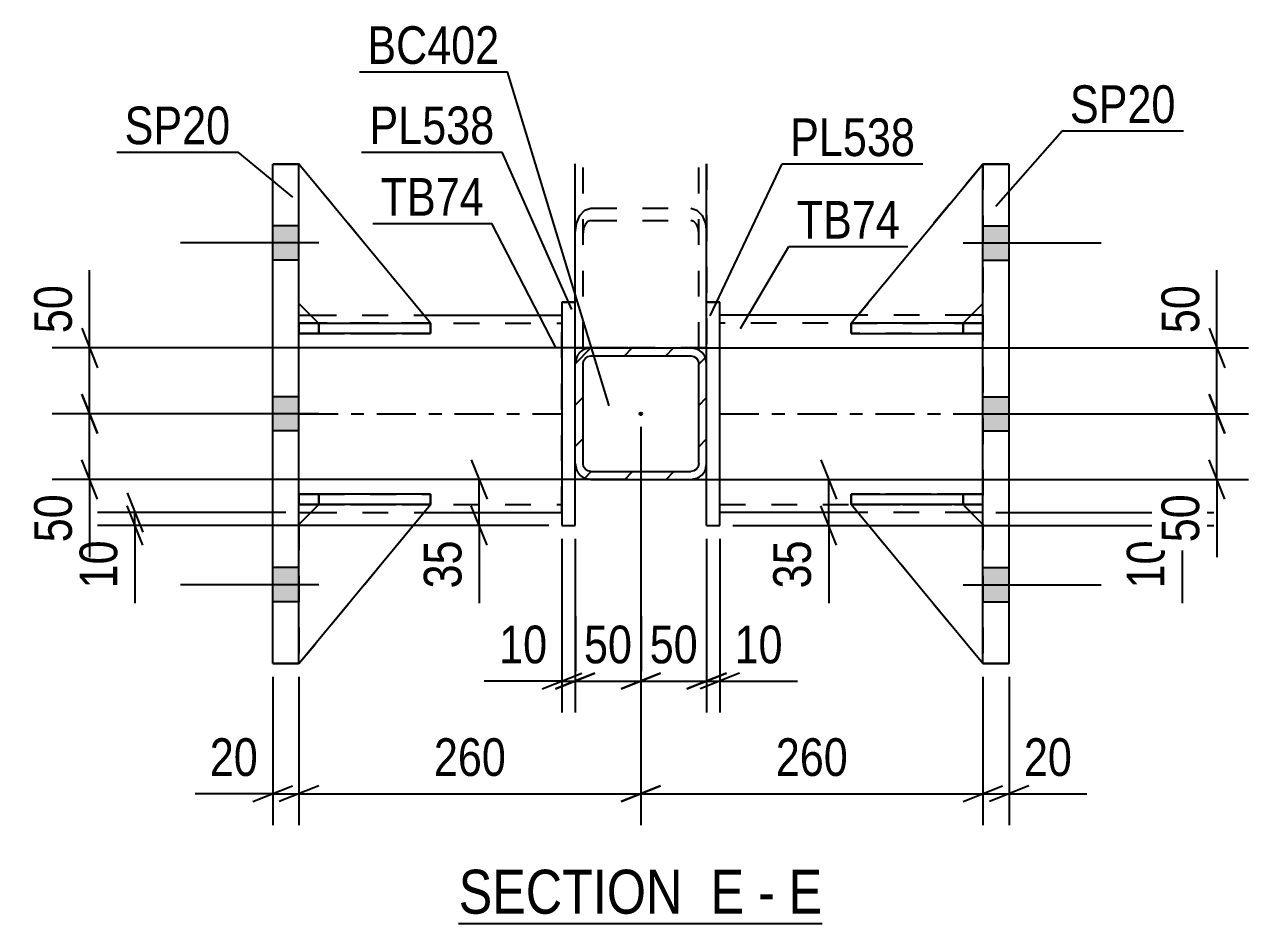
# Model space of a CAD drawing. Header units: millimetres. Extents: x 0 to 841, y 0 to 594.
# Drawn here: x 157.9 to 250.9, y 109.4 to 177.8 of the extents above; entities that cross this region are included whole.
import ezdxf

# ---------------------------------------------------------------- set-up
doc = ezdxf.new("R2010")
doc.units = ezdxf.units.MM
doc.linetypes.add('DXK_LINE_DOT2', pattern=[3.9198, 1.9599, -1.9599])
doc.linetypes.add('DXK_LINE_DOT3', pattern=[5.9187, 2.979, -0.9799, 0.9799, -0.9799])
doc.styles.add('Arial Narrow', font='ARIALN.TTF', dxfattribs={"height": 0.2})

# ---------------------------------------------------------------- blocks, each defined once
blk = doc.blocks.new('Unknown-103655156-16 - 2036')
at = {"color": 6, "linetype": 'Continuous'}
blk.add_line((190.874, 109.432), (218.52, 109.432), dxfattribs=at)
at = {"color": 0, "linetype": 'Continuous'}
for points in [[(208.982, 110.182), (208.982, 113.682), (190.874, 113.682), (190.874, 110.182)], [(212.589, 110.182), (212.589, 113.682), (210.032, 113.682), (210.032, 110.182)], [(214.914, 110.182), (214.914, 113.682), (213.639, 113.682), (213.639, 110.182)], [(218.52, 110.182), (218.52, 113.682), (215.964, 113.682), (215.964, 110.182)]]:
    blk.add_wipeout(points, dxfattribs=at)
at = {"color": 7, "linetype": 'Continuous', "style": 'Arial Narrow'}
for s, height, p in [('SECTION ', 3.3405, (190.874, 110.182)), ('E', 3.34, (210.032, 110.182)), ('E', 3.34, (215.964, 110.182)), ('-', 3.34, (213.639, 110.182))]:
    blk.add_text(s, height=height, dxfattribs=at).set_placement(p)
blk = doc.blocks.new('Part-103655156-2128 - 2036')
at = {"color": 7, "linetype": 'DXK_LINE_DOT2'}
for p, q in [((199.731, 153.216), (199.731, 167.215)), ((200.331, 153.216), (200.331, 167.215)), ((209.131, 153.216), (209.131, 167.215)), ((209.731, 167.215), (209.731, 153.216)), ((209.731, 153.216), (199.731, 153.216))]:
    blk.add_line(p, q, dxfattribs=at)
blk = doc.blocks.new('Part-103655156-2208 - 2036')
at = {"color": 2, "linetype": 'Continuous'}
for p, q in [((220.731, 142.107), (230.731, 142.107)), ((220.731, 142.107), (220.731, 141.307)), ((230.731, 142.107), (230.731, 142.107)), ((230.731, 141.307), (230.731, 142.107)), ((230.731, 141.307), (220.731, 141.307))]:
    blk.add_line(p, q, dxfattribs=at)
at = {"color": 7, "linetype": 'DXK_LINE_DOT2'}
for p, q in [((229.231, 142.107), (220.731, 142.107)), ((230.731, 142.107), (229.231, 142.107)), ((229.231, 142.107), (229.231, 141.307)), ((230.731, 142.107), (230.731, 142.107)), ((220.731, 141.307), (229.231, 141.307)), ((229.231, 141.307), (230.731, 141.307))]:
    blk.add_line(p, q, dxfattribs=at)
blk = doc.blocks.new('Bolt-103655156-2080 - 2036')
at = {"linetype": 'Continuous'}
for points in [[(178.731, 159.906), (178.731, 162.506), (176.731, 162.506), (176.731, 159.906)], [(178.731, 159.906), (178.731, 162.506), (176.731, 162.506), (176.731, 159.906)], [(178.731, 159.906), (178.731, 162.506), (176.731, 162.506), (176.731, 159.906)], [(178.731, 146.906), (178.731, 149.506), (176.731, 149.506), (176.731, 146.906)], [(178.731, 146.906), (178.731, 149.506), (176.731, 149.506), (176.731, 146.906)], [(178.731, 133.906), (178.731, 136.506), (176.731, 136.506), (176.731, 133.906)], [(178.731, 133.906), (178.731, 136.506), (176.731, 136.506), (176.731, 133.906)], [(178.731, 133.906), (178.731, 136.506), (176.731, 136.506), (176.731, 133.906)]]:
    blk.add_hatch(color=1, dxfattribs=at).paths.add_polyline_path(points)
at = {"color": 1, "linetype": 'Continuous'}
for p, q in [((178.731, 162.506), (176.731, 162.506)), ((178.731, 162.506), (176.731, 162.506)), ((178.731, 162.506), (176.731, 162.506)), ((180.231, 161.206), (169.731, 161.206)), ((180.231, 161.206), (169.731, 161.206)), ((180.231, 161.206), (169.731, 161.206)), ((178.731, 159.906), (176.731, 159.906)), ((178.731, 159.906), (176.731, 159.906)), ((178.731, 159.906), (176.731, 159.906)), ((178.731, 149.506), (176.731, 149.506)), ((178.731, 149.506), (176.731, 149.506)), ((180.231, 148.206), (169.731, 148.206)), ((180.231, 148.206), (169.731, 148.206)), ((178.731, 146.906), (176.731, 146.906)), ((178.731, 146.906), (176.731, 146.906)), ((178.731, 136.506), (176.731, 136.506)), ((178.731, 136.506), (176.731, 136.506)), ((178.731, 136.506), (176.731, 136.506)), ((180.231, 135.206), (169.731, 135.206)), ((180.231, 135.206), (169.731, 135.206)), ((180.231, 135.206), (169.731, 135.206)), ((178.731, 133.906), (176.731, 133.906)), ((178.731, 133.906), (176.731, 133.906)), ((178.731, 133.906), (176.731, 133.906))]:
    blk.add_line(p, q, dxfattribs=at)
blk = doc.blocks.new('Part-103655156-2151 - 2036')
at = {"color": 2, "linetype": 'Continuous'}
for p, q in [((176.731, 129.206), (176.731, 167.206)), ((178.731, 167.206), (176.731, 167.206)), ((178.731, 129.206), (178.731, 167.206)), ((178.731, 129.206), (176.731, 129.206)), ((176.731, 129.206), (176.731, 129.206)), ((178.731, 129.206), (178.731, 129.206))]:
    blk.add_line(p, q, dxfattribs=at)
at = {"color": 7, "linetype": 'DXK_LINE_DOT2'}
for p, q in [((176.731, 167.206), (178.731, 167.206)), ((176.731, 129.206), (178.731, 129.206))]:
    blk.add_line(p, q, dxfattribs=at)
blk = doc.blocks.new('Part-103655156-2127 - 2036')
at = {"color": 2, "linetype": 'Continuous'}
for p, q in [((199.731, 156.707), (199.731, 167.215)), ((209.731, 156.707), (209.731, 167.215)), ((199.731, 153.216), (200.931, 153.216)), ((209.379, 153.216), (208.531, 153.216)), ((209.64, 153.216), (209.379, 153.216)), ((209.731, 153.216), (209.64, 153.216))]:
    blk.add_line(p, q, dxfattribs=at)
at = {"color": 7, "linetype": 'DXK_LINE_DOT2'}
for p, q in [((200.331, 153.216), (200.331, 167.215)), ((209.131, 153.216), (209.131, 167.215)), ((200.472, 163.701), (200.931, 163.843)), ((200.931, 163.843), (208.531, 163.843)), ((208.531, 163.843), (208.99, 163.701)), ((199.822, 162.695), (200.082, 163.298)), ((200.082, 163.298), (200.472, 163.701)), ((200.931, 162.913), (200.701, 162.842)), ((200.931, 162.913), (208.531, 162.913)), ((208.76, 162.842), (208.531, 162.913)), ((208.99, 163.701), (209.379, 163.298)), ((209.379, 163.298), (209.64, 162.695)), ((199.731, 161.983), (199.822, 162.695)), ((200.377, 162.339), (200.331, 161.983)), ((200.507, 162.64), (200.377, 162.339)), ((200.701, 162.842), (200.507, 162.64)), ((208.955, 162.64), (208.76, 162.842)), ((209.085, 162.339), (208.955, 162.64)), ((209.131, 161.983), (209.085, 162.339)), ((209.64, 162.695), (209.731, 161.983)), ((199.731, 153.216), (199.731, 156.707)), ((209.731, 153.216), (209.731, 156.707)), ((199.822, 153.216), (199.731, 153.216)), ((200.931, 153.216), (208.99, 153.216)), ((209.379, 153.216), (209.131, 153.216))]:
    blk.add_line(p, q, dxfattribs=at)
blk = doc.blocks.new('Part-103655156-2207 - 2036')
at = {"color": 2, "linetype": 'Continuous'}
for p, q in [((220.739, 155.107), (220.731, 155.107)), ((220.731, 155.107), (220.731, 154.307)), ((230.731, 155.107), (221.979, 155.107)), ((230.731, 155.107), (230.731, 155.107)), ((230.731, 155.107), (230.731, 154.307)), ((220.731, 154.307), (230.731, 154.307))]:
    blk.add_line(p, q, dxfattribs=at)
at = {"color": 7, "linetype": 'DXK_LINE_DOT2'}
for p, q in [((221.979, 155.107), (220.739, 155.107)), ((229.231, 155.107), (220.739, 155.107)), ((229.231, 155.107), (230.731, 155.107)), ((229.231, 155.107), (229.231, 154.307)), ((230.731, 155.107), (230.731, 155.107)), ((220.731, 154.307), (229.231, 154.307)), ((229.231, 154.307), (230.731, 154.307))]:
    blk.add_line(p, q, dxfattribs=at)
blk = doc.blocks.new('Bolt-103655156-2079 - 2036')
at = {"linetype": 'Continuous'}
for points in [[(232.731, 159.906), (232.731, 162.506), (230.731, 162.506), (230.731, 159.906)], [(232.731, 159.906), (232.731, 162.506), (230.731, 162.506), (230.731, 159.906)], [(232.731, 159.906), (232.731, 162.506), (230.731, 162.506), (230.731, 159.906)], [(232.731, 146.906), (232.731, 149.506), (230.731, 149.506), (230.731, 146.906)], [(232.731, 146.906), (232.731, 149.506), (230.731, 149.506), (230.731, 146.906)], [(232.731, 133.906), (232.731, 136.506), (230.731, 136.506), (230.731, 133.906)], [(232.731, 133.906), (232.731, 136.506), (230.731, 136.506), (230.731, 133.906)], [(232.731, 133.906), (232.731, 136.506), (230.731, 136.506), (230.731, 133.906)]]:
    blk.add_hatch(color=1, dxfattribs=at).paths.add_polyline_path(points)
at = {"color": 1, "linetype": 'Continuous'}
for p, q in [((230.731, 162.506), (232.731, 162.506)), ((230.731, 162.506), (232.731, 162.506)), ((230.731, 162.506), (232.731, 162.506)), ((229.231, 161.206), (239.731, 161.206)), ((229.231, 161.206), (239.731, 161.206)), ((229.231, 161.206), (239.731, 161.206)), ((230.731, 159.906), (232.731, 159.906)), ((230.731, 159.906), (232.731, 159.906)), ((230.731, 159.906), (232.731, 159.906)), ((230.731, 149.506), (232.731, 149.506)), ((230.731, 149.506), (232.731, 149.506)), ((229.231, 148.206), (239.731, 148.206)), ((229.231, 148.206), (239.731, 148.206)), ((230.731, 146.906), (232.731, 146.906)), ((230.731, 146.906), (232.731, 146.906)), ((230.731, 136.506), (232.731, 136.506)), ((230.731, 136.506), (232.731, 136.506)), ((230.731, 136.506), (232.731, 136.506)), ((229.231, 135.206), (239.731, 135.206)), ((229.231, 135.206), (239.731, 135.206)), ((229.231, 135.206), (239.731, 135.206)), ((230.731, 133.906), (232.731, 133.906)), ((230.731, 133.906), (232.731, 133.906)), ((230.731, 133.906), (232.731, 133.906))]:
    blk.add_line(p, q, dxfattribs=at)
blk = doc.blocks.new('Part-103655156-2156 - 2036')
at = {"color": 2, "linetype": 'Continuous'}
for p, q in [((230.731, 129.206), (230.731, 167.206)), ((230.731, 167.206), (232.731, 167.206)), ((232.731, 129.206), (232.731, 167.206)), ((232.731, 129.206), (230.731, 129.206)), ((232.731, 129.206), (232.731, 129.206))]:
    blk.add_line(p, q, dxfattribs=at)
at = {"color": 7, "linetype": 'DXK_LINE_DOT2'}
for p, q in [((232.731, 167.206), (230.731, 167.206)), ((230.731, 129.206), (232.731, 129.206))]:
    blk.add_line(p, q, dxfattribs=at)
blk = doc.blocks.new('Part-103655156-2221 - 2036')
at = {"color": 7, "linetype": 'DXK_LINE_DOT2'}
for p, q in [((220.731, 154.307), (220.731, 155.107)), ((220.731, 155.107), (229.231, 155.107)), ((230.731, 155.107), (220.731, 155.107)), ((229.231, 154.307), (229.231, 155.107)), ((229.231, 155.107), (230.731, 155.107)), ((230.731, 154.307), (230.731, 155.107)), ((230.731, 154.307), (230.731, 155.107)), ((230.731, 155.107), (230.731, 155.107)), ((229.231, 154.307), (220.731, 154.307)), ((220.731, 154.307), (230.731, 154.307)), ((230.731, 154.307), (229.231, 154.307)), ((230.731, 154.307), (230.731, 154.307))]:
    blk.add_line(p, q, dxfattribs=at)
blk = doc.blocks.new('Part-103655156-2157 - 2036')
at = {"color": 2, "linetype": 'Continuous'}
for p, q in [((178.73, 154.307), (178.73, 155.107)), ((178.73, 155.107), (187.483, 155.107)), ((188.73, 155.107), (188.722, 155.107)), ((188.73, 154.307), (188.73, 155.107)), ((188.73, 154.307), (178.73, 154.307)), ((178.73, 154.307), (178.73, 154.307))]:
    blk.add_line(p, q, dxfattribs=at)
at = {"color": 7, "linetype": 'DXK_LINE_DOT2'}
for p, q in [((180.23, 155.107), (178.73, 155.107)), ((180.23, 154.307), (180.23, 155.107)), ((188.722, 155.107), (180.23, 155.107)), ((187.483, 155.107), (188.722, 155.107)), ((178.73, 154.307), (180.23, 154.307)), ((180.23, 154.307), (188.73, 154.307))]:
    blk.add_line(p, q, dxfattribs=at)
blk = doc.blocks.new('Part-103655156-2222 - 2036')
at = {"color": 7, "linetype": 'DXK_LINE_DOT2'}
for p, q in [((220.731, 141.307), (220.731, 142.107)), ((220.731, 142.107), (229.231, 142.107)), ((230.731, 142.107), (220.731, 142.107)), ((229.231, 141.307), (229.231, 142.107)), ((229.231, 142.107), (230.731, 142.107)), ((230.731, 141.307), (230.731, 142.107)), ((230.731, 141.307), (230.731, 142.107)), ((230.731, 142.107), (230.731, 142.107)), ((229.231, 141.307), (220.731, 141.307)), ((220.731, 141.307), (230.731, 141.307)), ((230.731, 141.307), (229.231, 141.307)), ((230.731, 141.307), (230.731, 141.307))]:
    blk.add_line(p, q, dxfattribs=at)
blk = doc.blocks.new('Part-103655156-2158 - 2036')
at = {"color": 2, "linetype": 'Continuous'}
for p, q in [((178.73, 141.307), (178.73, 142.107)), ((188.73, 142.107), (178.73, 142.107)), ((188.73, 141.307), (188.73, 142.107)), ((188.73, 141.307), (178.73, 141.307)), ((178.73, 141.307), (178.73, 141.307))]:
    blk.add_line(p, q, dxfattribs=at)
at = {"color": 7, "linetype": 'DXK_LINE_DOT2'}
for p, q in [((180.23, 142.107), (178.73, 142.107)), ((180.23, 141.307), (180.23, 142.107)), ((188.73, 142.107), (180.23, 142.107)), ((178.73, 141.307), (180.23, 141.307)), ((180.23, 141.307), (188.73, 141.307))]:
    blk.add_line(p, q, dxfattribs=at)
blk = doc.blocks.new('Part-103655156-2223 - 2036')
at = {"color": 7, "linetype": 'DXK_LINE_DOT2'}
for p, q in [((220.731, 155.097), (230.731, 167.207)), ((230.731, 167.207), (220.731, 155.097)), ((230.731, 167.207), (230.731, 156.597)), ((230.731, 156.597), (229.231, 155.097)), ((229.231, 155.097), (230.731, 156.597)), ((220.731, 155.097), (220.731, 155.097)), ((229.231, 155.097), (220.731, 155.097)), ((229.231, 155.097), (220.731, 155.097)), ((229.231, 155.097), (229.231, 155.097))]:
    blk.add_line(p, q, dxfattribs=at)
blk = doc.blocks.new('Part-103655156-2159 - 2036')
at = {"color": 7, "linetype": 'DXK_LINE_DOT2'}
for p, q in [((178.73, 155.107), (180.23, 155.107)), ((178.731, 155.107), (178.73, 155.107)), ((178.73, 155.107), (178.73, 154.307)), ((188.497, 155.107), (178.731, 155.107)), ((178.731, 155.107), (178.731, 154.307)), ((180.23, 155.107), (188.73, 155.107)), ((180.23, 155.107), (180.23, 154.307)), ((188.73, 155.107), (188.73, 154.307)), ((180.23, 154.307), (178.73, 154.307)), ((178.731, 154.307), (178.73, 154.307)), ((178.731, 154.307), (188.73, 154.307)), ((188.73, 154.307), (180.23, 154.307))]:
    blk.add_line(p, q, dxfattribs=at)
blk = doc.blocks.new('Part-103655156-2224 - 2036')
at = {"color": 2, "linetype": 'Continuous'}
for p, q in [((220.731, 155.097), (230.731, 167.207)), ((229.241, 155.107), (230.731, 156.597)), ((220.731, 155.097), (220.731, 155.097)), ((221.979, 155.097), (220.731, 155.097))]:
    blk.add_line(p, q, dxfattribs=at)
at = {"color": 7, "linetype": 'DXK_LINE_DOT2'}
for p, q in [((220.731, 155.097), (230.731, 167.207)), ((230.731, 167.207), (230.731, 156.597)), ((230.731, 156.597), (229.231, 155.097)), ((229.231, 155.097), (220.731, 155.097)), ((229.231, 155.097), (221.979, 155.097)), ((229.231, 155.097), (229.241, 155.107)), ((229.231, 155.097), (229.231, 155.097))]:
    blk.add_line(p, q, dxfattribs=at)
blk = doc.blocks.new('Part-103655156-2160 - 2036')
at = {"color": 7, "linetype": 'DXK_LINE_DOT2'}
for p, q in [((178.73, 142.107), (180.23, 142.107)), ((178.731, 142.107), (178.73, 142.107)), ((178.73, 142.107), (178.73, 141.307)), ((188.73, 142.107), (178.731, 142.107)), ((178.731, 142.107), (178.731, 141.307)), ((180.23, 142.107), (188.73, 142.107)), ((180.23, 142.107), (180.23, 141.307)), ((188.73, 142.107), (188.73, 141.307)), ((180.23, 141.307), (178.73, 141.307)), ((178.731, 141.307), (178.73, 141.307)), ((178.731, 141.307), (188.73, 141.307)), ((188.73, 141.307), (180.23, 141.307))]:
    blk.add_line(p, q, dxfattribs=at)
blk = doc.blocks.new('Part-103655156-2175 - 2036')
at = {"color": 2, "linetype": 'Continuous'}
for p, q in [((178.731, 155.706), (179.621, 155.706)), ((188.228, 155.706), (198.731, 155.706)), ((178.731, 140.706), (179.64, 140.706)), ((188.242, 140.706), (198.731, 140.706))]:
    blk.add_line(p, q, dxfattribs=at)
at = {"color": 7, "linetype": 'DXK_LINE_DOT2'}
for p, q in [((178.731, 140.706), (178.731, 155.706)), ((179.621, 155.706), (188.228, 155.706)), ((198.731, 140.706), (198.731, 155.706)), ((178.731, 155.106), (198.731, 155.106)), ((178.731, 141.306), (198.731, 141.306)), ((179.64, 140.706), (188.242, 140.706))]:
    blk.add_line(p, q, dxfattribs=at)
at = {"color": 7, "linetype": 'DXK_LINE_DOT3'}
blk.add_line((178.731, 148.206), (198.731, 148.206), dxfattribs=at)
blk = doc.blocks.new('Part-103655156-2190 - 2036')
at = {"color": 2, "linetype": 'Continuous'}
for p, q in [((198.731, 156.707), (199.731, 156.707)), ((198.731, 156.707), (198.731, 139.707)), ((199.731, 152.016), (199.731, 156.707)), ((199.731, 139.707), (199.731, 144.416)), ((198.731, 139.707), (199.731, 139.707))]:
    blk.add_line(p, q, dxfattribs=at)
at = {"color": 7, "linetype": 'DXK_LINE_DOT2'}
for p, q in [((199.731, 156.707), (198.731, 156.707)), ((199.731, 156.707), (199.731, 156.707)), ((199.731, 144.416), (199.731, 152.016)), ((198.731, 139.707), (199.731, 139.707))]:
    blk.add_line(p, q, dxfattribs=at)
blk = doc.blocks.new('Part-103655156-2195 - 2036')
at = {"color": 2, "linetype": 'Continuous'}
for p, q in [((209.731, 156.707), (210.731, 156.707)), ((209.731, 152.016), (209.731, 156.707)), ((210.731, 139.707), (210.731, 156.707)), ((209.731, 139.707), (209.731, 144.416)), ((209.731, 139.707), (210.731, 139.707))]:
    blk.add_line(p, q, dxfattribs=at)
at = {"color": 7, "linetype": 'DXK_LINE_DOT2'}
for p, q in [((209.731, 156.707), (209.731, 156.707)), ((210.731, 156.707), (209.731, 156.707)), ((209.731, 144.416), (209.731, 152.016)), ((209.731, 139.707), (210.731, 139.707))]:
    blk.add_line(p, q, dxfattribs=at)
blk = doc.blocks.new('Part-103655156-2200 - 2036')
at = {"color": 2, "linetype": 'Continuous'}
for p, q in [((221.234, 155.706), (210.731, 155.706)), ((230.731, 155.706), (229.84, 155.706)), ((221.219, 140.706), (210.731, 140.706)), ((230.731, 140.706), (229.822, 140.706))]:
    blk.add_line(p, q, dxfattribs=at)
at = {"color": 7, "linetype": 'DXK_LINE_DOT2'}
for p, q in [((210.731, 140.706), (210.731, 155.706)), ((229.84, 155.706), (221.234, 155.706)), ((230.731, 155.706), (230.731, 140.706)), ((230.731, 155.106), (210.731, 155.106)), ((210.731, 141.306), (230.731, 141.306)), ((229.822, 140.706), (221.219, 140.706))]:
    blk.add_line(p, q, dxfattribs=at)
at = {"color": 7, "linetype": 'DXK_LINE_DOT3'}
blk.add_line((210.731, 148.206), (230.731, 148.206), dxfattribs=at)
blk = doc.blocks.new('Part-103655156-2203 - 2036')
at = {"color": 7, "linetype": 'DXK_LINE_DOT2'}
for p, q in [((178.731, 156.597), (178.731, 167.207)), ((188.731, 155.097), (178.731, 167.207)), ((188.731, 155.097), (178.731, 167.207)), ((178.731, 156.597), (180.231, 155.097)), ((178.731, 156.597), (180.231, 155.097)), ((180.231, 155.097), (188.731, 155.097)), ((180.231, 155.097), (180.231, 155.097)), ((180.231, 155.097), (188.731, 155.097)), ((188.731, 155.097), (188.731, 155.097))]:
    blk.add_line(p, q, dxfattribs=at)
blk = doc.blocks.new('Part-103655156-2204 - 2036')
at = {"color": 2, "linetype": 'Continuous'}
for p, q in [((188.731, 155.097), (178.731, 167.207)), ((180.221, 155.107), (178.731, 156.597)), ((187.483, 155.097), (188.731, 155.097)), ((188.731, 155.097), (188.731, 155.097))]:
    blk.add_line(p, q, dxfattribs=at)
at = {"color": 7, "linetype": 'DXK_LINE_DOT2'}
for p, q in [((178.731, 156.597), (178.731, 167.207)), ((188.731, 155.097), (178.731, 167.207)), ((178.731, 156.597), (180.231, 155.097)), ((180.231, 155.097), (180.221, 155.107)), ((180.231, 155.097), (187.483, 155.097)), ((180.231, 155.097), (180.231, 155.097)), ((180.231, 155.097), (188.731, 155.097))]:
    blk.add_line(p, q, dxfattribs=at)
blk = doc.blocks.new('Part-103655156-2205 - 2036')
at = {"color": 7, "linetype": 'DXK_LINE_DOT2'}
for p, q in [((180.231, 141.296), (178.731, 139.796)), ((178.731, 129.207), (188.731, 141.296)), ((178.731, 139.796), (180.231, 141.296)), ((178.731, 129.207), (188.731, 141.296)), ((188.731, 141.296), (180.231, 141.296)), ((180.231, 141.296), (180.231, 141.296)), ((180.231, 141.296), (188.731, 141.296)), ((188.731, 141.296), (188.731, 141.296)), ((178.731, 139.796), (178.731, 129.207))]:
    blk.add_line(p, q, dxfattribs=at)
blk = doc.blocks.new('Part-103655156-2206 - 2036')
at = {"color": 2, "linetype": 'Continuous'}
for p, q in [((180.231, 141.296), (178.731, 139.796)), ((178.731, 129.207), (188.731, 141.296)), ((188.731, 141.296), (180.231, 141.296)), ((180.231, 141.296), (180.231, 141.296)), ((188.731, 141.296), (188.731, 141.296))]:
    blk.add_line(p, q, dxfattribs=at)
at = {"color": 7, "linetype": 'DXK_LINE_DOT2'}
for p, q in [((178.731, 139.796), (180.231, 141.296)), ((178.731, 129.207), (188.731, 141.296)), ((180.231, 141.296), (188.731, 141.296)), ((178.731, 139.796), (178.731, 129.207))]:
    blk.add_line(p, q, dxfattribs=at)
blk = doc.blocks.new('Part-103655156-2225 - 2036')
at = {"color": 7, "linetype": 'DXK_LINE_DOT2'}
for p, q in [((220.731, 141.296), (229.231, 141.296)), ((230.731, 129.207), (220.731, 141.296)), ((220.731, 141.296), (220.731, 141.296)), ((229.231, 141.296), (220.731, 141.296)), ((230.731, 129.207), (220.731, 141.296)), ((229.231, 141.296), (230.731, 139.796)), ((229.231, 141.296), (229.231, 141.296)), ((230.731, 139.796), (229.231, 141.296)), ((230.731, 139.796), (230.731, 129.207))]:
    blk.add_line(p, q, dxfattribs=at)
blk = doc.blocks.new('Part-103655156-2226 - 2036')
at = {"color": 2, "linetype": 'Continuous'}
for p, q in [((220.731, 141.296), (220.731, 141.296)), ((229.231, 141.296), (220.731, 141.296)), ((230.731, 129.207), (220.731, 141.296)), ((229.231, 141.296), (229.231, 141.296)), ((229.231, 141.296), (230.731, 139.796))]:
    blk.add_line(p, q, dxfattribs=at)
at = {"color": 7, "linetype": 'DXK_LINE_DOT2'}
for p, q in [((220.731, 141.296), (229.231, 141.296)), ((230.731, 129.207), (220.731, 141.296)), ((229.231, 141.296), (230.731, 139.796)), ((230.731, 139.796), (230.731, 129.207))]:
    blk.add_line(p, q, dxfattribs=at)
blk = doc.blocks.new('Part-103655156-2243 - 2036')
at = {"linetype": 'Continuous'}
h = blk.add_hatch(dxfattribs=at)
h.set_pattern_fill('', scale=0.7, style=0, pattern_type=0)
h.set_pattern_definition([(45, (200.9309, 153.2158), (-1.57154, 1.57154), [])])
h.paths.add_polyline_path([(208.531, 153.216), (200.931, 153.216), (200.472, 153.124), (200.082, 152.864), (199.822, 152.475), (199.731, 152.016), (199.731, 144.416), (199.822, 143.957), (200.082, 143.567), (200.472, 143.307), (200.931, 143.216), (208.531, 143.216), (208.99, 143.307), (209.379, 143.567), (209.64, 143.957), (209.731, 144.416), (209.731, 152.016), (209.64, 152.475), (209.379, 152.864), (208.99, 153.124)])
h.paths.add_polyline_path([(209.085, 152.245), (209.131, 152.016), (209.131, 144.416), (209.085, 144.186), (208.955, 143.992), (208.76, 143.861), (208.531, 143.816), (200.931, 143.816), (200.701, 143.861), (200.507, 143.992), (200.377, 144.186), (200.331, 144.416), (200.331, 152.016), (200.377, 152.245), (200.507, 152.44), (200.701, 152.57), (200.931, 152.616), (208.531, 152.616), (208.76, 152.57), (208.955, 152.44)])
blk.add_hatch(color=30, dxfattribs=at).paths.add_polyline_path([(204.731, 148.116, -1), (204.731, 148.316, -1)])
at = {"color": 2, "linetype": 'Continuous'}
for p, q in [((200.931, 153.216), (200.472, 153.124)), ((200.931, 153.216), (208.531, 153.216)), ((208.99, 153.124), (208.531, 153.216)), ((199.822, 152.475), (199.731, 152.016)), ((199.731, 144.416), (199.731, 152.016)), ((200.331, 152.016), (200.377, 152.245)), ((200.331, 144.416), (200.331, 152.016)), ((200.377, 152.245), (200.507, 152.44)), ((200.507, 152.44), (200.701, 152.57)), ((200.701, 152.57), (200.931, 152.616)), ((200.931, 152.616), (208.531, 152.616)), ((208.531, 152.616), (208.76, 152.57)), ((208.76, 152.57), (208.955, 152.44)), ((208.955, 152.44), (209.085, 152.245)), ((209.085, 152.245), (209.131, 152.016)), ((209.131, 144.416), (209.131, 152.016)), ((209.731, 152.016), (209.64, 152.475)), ((209.731, 144.416), (209.731, 152.016)), ((199.731, 144.416), (199.822, 143.957)), ((200.377, 144.186), (200.331, 144.416)), ((209.131, 144.416), (209.085, 144.186)), ((209.64, 143.957), (209.731, 144.416)), ((200.507, 143.992), (200.377, 144.186)), ((200.701, 143.861), (200.507, 143.992)), ((200.931, 143.816), (200.701, 143.861)), ((200.931, 143.816), (208.531, 143.816)), ((208.76, 143.861), (208.531, 143.816)), ((208.955, 143.992), (208.76, 143.861)), ((209.085, 144.186), (208.955, 143.992)), ((200.472, 143.307), (200.931, 143.216)), ((200.931, 143.216), (208.531, 143.216)), ((208.531, 143.216), (208.99, 143.307))]:
    blk.add_line(p, q, dxfattribs=at)
at = {"color": 7, "linetype": 'DXK_LINE_DOT3'}
blk.add_line((204.731, 148.216), (204.731, 148.216), dxfattribs=at)
at = {"color": 30, "linetype": 'DXK_LINE_DOT3'}
blk.add_line((204.731, 148.216), (204.731, 148.216), dxfattribs=at)
at = {"color": 30, "linetype": 'Continuous'}
blk.add_circle((204.731, 148.216), 0.1, dxfattribs=at)
at = {"color": 2, "linetype": 'Continuous'}
for centre, start, end in [((200.931, 152.016), 112.5, 157.5), ((208.531, 152.016), 22.5, 67.5), ((200.931, 144.416), 202.5, 247.5), ((208.531, 144.416), 292.5, 337.5)]:
    blk.add_arc(centre, 1.2, start, end, dxfattribs=at)
blk = doc.blocks.new('StraightDimension-103655156-16013 - 2036')
at = {"color": 7, "linetype": 'Continuous'}
for p, q in [((204.731, 147.216), (204.731, 116.91)), ((230.731, 128.207), (230.731, 116.91)), ((206.231, 119.91), (203.231, 118.71)), ((204.731, 119.31), (230.731, 119.31)), ((229.231, 118.71), (232.231, 119.91))]:
    blk.add_line(p, q, dxfattribs=at)
at = {"color": 0}
blk.add_wipeout([(221.073, 120.06), (221.073, 124.26), (214.389, 124.26), (214.389, 120.06)], dxfattribs=at)
at = {"color": 3, "style": 'Arial Narrow'}
blk.add_text('260', height=2.8633, dxfattribs=at).set_placement((214.989, 120.66))
blk = doc.blocks.new('StraightDimension-103655156-2347 - 2036')
at = {"color": 7, "linetype": 'Continuous'}
for p, q in [((165.661, 142.205), (166.861, 139.205)), ((177.731, 140.705), (163.411, 140.705)), ((166.861, 138.207), (165.661, 141.207)), ((166.261, 139.707), (166.261, 140.705)), ((197.731, 139.707), (163.411, 139.707)), ((166.261, 139.707), (166.261, 133.801)), ((166.261, 139.707), (166.261, 133.801))]:
    blk.add_line(p, q, dxfattribs=at)
at = {"color": 0}
blk.add_wipeout([(165.511, 139.182), (161.311, 139.182), (161.311, 134.326), (165.511, 134.326)], dxfattribs=at)
at = {"color": 3, "style": 'Arial Narrow'}
blk.add_text('10', height=2.8633, rotation=90.00021, dxfattribs=at).set_placement((164.911, 134.926))
blk = doc.blocks.new('StraightDimension-103655156-16102 - 2036')
at = {"color": 7, "linetype": 'Continuous'}
for p, q in [((204.731, 147.216), (204.731, 125.478)), ((209.731, 138.707), (209.731, 125.478)), ((203.231, 127.278), (206.231, 128.478)), ((211.231, 128.478), (208.231, 127.278)), ((204.731, 127.878), (209.731, 127.878))]:
    blk.add_line(p, q, dxfattribs=at)
at = {"color": 0}
blk.add_wipeout([(209.659, 128.628), (209.659, 132.828), (204.803, 132.828), (204.803, 128.628)], dxfattribs=at)
at = {"color": 3, "style": 'Arial Narrow'}
blk.add_text('50', height=2.8633, dxfattribs=at).set_placement((205.403, 129.228))
blk = doc.blocks.new('StraightDimension-103655156-2367 - 2036')
at = {"color": 7, "linetype": 'Continuous'}
for p, q in [((218.41, 144.716), (219.61, 141.716)), ((205.731, 143.216), (221.41, 143.216)), ((219.01, 139.707), (219.01, 143.216)), ((219.61, 138.207), (218.41, 141.207)), ((211.731, 139.707), (221.41, 139.707)), ((219.01, 139.707), (219.01, 133.801)), ((219.01, 139.707), (219.01, 133.801))]:
    blk.add_line(p, q, dxfattribs=at)
at = {"color": 0}
blk.add_wipeout([(218.26, 139.182), (214.06, 139.182), (214.06, 134.326), (218.26, 134.326)], dxfattribs=at)
at = {"color": 3, "style": 'Arial Narrow'}
blk.add_text('35', height=2.8633, rotation=90.00021, dxfattribs=at).set_placement((217.66, 134.926))
blk = doc.blocks.new('StraightDimension-103655156-2299 - 2036')
at = {"color": 7, "linetype": 'Continuous'}
for p, q in [((162.808, 153.216), (162.808, 159.122)), ((162.808, 153.216), (162.808, 159.122)), ((162.208, 154.716), (163.408, 151.716)), ((203.731, 153.216), (159.958, 153.216)), ((162.808, 148.206), (162.808, 153.216)), ((163.408, 146.706), (162.208, 149.706)), ((171.231, 148.206), (159.958, 148.206))]:
    blk.add_line(p, q, dxfattribs=at)
at = {"color": 0}
blk.add_wipeout([(162.058, 158.597), (157.858, 158.597), (157.858, 153.741), (162.058, 153.741)], dxfattribs=at)
at = {"color": 3, "style": 'Arial Narrow'}
blk.add_text('50', height=2.8633, rotation=90.00021, dxfattribs=at).set_placement((161.458, 154.341))
blk = doc.blocks.new('StraightDimension-103655156-16012 - 2036')
at = {"color": 7, "linetype": 'Continuous'}
for p, q in [((230.731, 128.207), (230.731, 116.91)), ((232.731, 128.206), (232.731, 116.91)), ((229.231, 118.71), (232.231, 119.91)), ((230.731, 119.31), (232.731, 119.31)), ((234.231, 119.91), (231.231, 118.71)), ((232.731, 119.31), (238.638, 119.31)), ((232.731, 119.31), (238.638, 119.31))]:
    blk.add_line(p, q, dxfattribs=at)
at = {"color": 0}
blk.add_wipeout([(238.113, 120.06), (238.113, 124.26), (233.256, 124.26), (233.256, 120.06)], dxfattribs=at)
at = {"color": 3, "style": 'Arial Narrow'}
blk.add_text('20', height=2.8633, dxfattribs=at).set_placement((233.856, 120.66))
blk = doc.blocks.new('StraightDimension-103655156-16014 - 2036')
at = {"color": 7, "linetype": 'Continuous'}
for p, q in [((204.731, 147.216), (204.731, 116.91)), ((178.731, 128.207), (178.731, 116.91)), ((180.231, 119.91), (177.231, 118.71)), ((178.731, 119.31), (204.731, 119.31)), ((203.231, 118.71), (206.231, 119.91))]:
    blk.add_line(p, q, dxfattribs=at)
at = {"color": 0}
blk.add_wipeout([(195.073, 120.06), (195.073, 124.26), (188.389, 124.26), (188.389, 120.06)], dxfattribs=at)
at = {"color": 3, "style": 'Arial Narrow'}
blk.add_text('260', height=2.8633, dxfattribs=at).set_placement((188.989, 120.66))
blk = doc.blocks.new('StraightDimension-103655156-16015 - 2036')
at = {"color": 7, "linetype": 'Continuous'}
for p, q in [((176.731, 128.206), (176.731, 116.91)), ((178.731, 128.207), (178.731, 116.91)), ((176.731, 119.31), (170.825, 119.31)), ((176.731, 119.31), (170.825, 119.31)), ((175.231, 118.71), (178.231, 119.91)), ((176.731, 119.31), (178.731, 119.31)), ((180.231, 119.91), (177.231, 118.71))]:
    blk.add_line(p, q, dxfattribs=at)
at = {"color": 0}
blk.add_wipeout([(176.206, 120.06), (176.206, 124.26), (171.35, 124.26), (171.35, 120.06)], dxfattribs=at)
at = {"color": 3, "style": 'Arial Narrow'}
blk.add_text('20', height=2.8633, dxfattribs=at).set_placement((171.95, 120.66))
blk = doc.blocks.new('StraightDimension-103655156-16103 - 2036')
at = {"color": 7, "linetype": 'Continuous'}
for p, q in [((204.731, 147.216), (204.731, 125.478)), ((199.731, 138.707), (199.731, 125.478)), ((198.231, 127.278), (201.231, 128.478)), ((206.231, 128.478), (203.231, 127.278)), ((199.731, 127.878), (204.731, 127.878))]:
    blk.add_line(p, q, dxfattribs=at)
at = {"color": 0}
blk.add_wipeout([(204.659, 128.628), (204.659, 132.828), (199.803, 132.828), (199.803, 128.628)], dxfattribs=at)
at = {"color": 3, "style": 'Arial Narrow'}
blk.add_text('50', height=2.8633, dxfattribs=at).set_placement((200.403, 129.228))
blk = doc.blocks.new('StraightDimension-103655156-2261 - 2036')
at = {"color": 7, "linetype": 'Continuous'}
for p, q in [((248.536, 153.216), (248.536, 159.122)), ((248.536, 153.216), (248.536, 159.122)), ((247.936, 154.716), (249.136, 151.716)), ((205.731, 153.216), (250.936, 153.216)), ((248.536, 148.206), (248.536, 153.216)), ((249.136, 146.706), (247.936, 149.706)), ((238.231, 148.206), (250.936, 148.206))]:
    blk.add_line(p, q, dxfattribs=at)
at = {"color": 0}
blk.add_wipeout([(247.786, 158.597), (243.586, 158.597), (243.586, 153.741), (247.786, 153.741)], dxfattribs=at)
at = {"color": 3, "style": 'Arial Narrow'}
blk.add_text('50', height=2.8633, rotation=90.00021, dxfattribs=at).set_placement((247.186, 154.341))
blk = doc.blocks.new('StraightDimension-103655156-2338 - 2036')
at = {"color": 7, "linetype": 'Continuous'}
for p, q in [((245.294, 142.205), (246.494, 139.205)), ((231.731, 140.705), (248.294, 140.705)), ((246.494, 138.207), (245.294, 141.207)), ((245.894, 139.707), (245.894, 140.705)), ((211.731, 139.707), (248.294, 139.707)), ((245.894, 139.707), (245.894, 133.801)), ((245.894, 139.707), (245.894, 133.801))]:
    blk.add_line(p, q, dxfattribs=at)
at = {"color": 0}
blk.add_wipeout([(245.144, 139.182), (240.944, 139.182), (240.944, 134.326), (245.144, 134.326)], dxfattribs=at)
at = {"color": 3, "style": 'Arial Narrow'}
blk.add_text('10', height=2.8633, rotation=90.00021, dxfattribs=at).set_placement((244.544, 134.926))
blk = doc.blocks.new('StraightDimension-103655156-2281 - 2036')
at = {"color": 7, "linetype": 'Continuous'}
for p, q in [((247.936, 149.706), (249.136, 146.706)), ((238.231, 148.206), (250.936, 148.206)), ((248.536, 143.216), (248.536, 148.206)), ((249.136, 141.716), (247.936, 144.716)), ((205.731, 143.216), (250.936, 143.216)), ((248.536, 143.216), (248.536, 137.309)), ((248.536, 143.216), (248.536, 137.309))]:
    blk.add_line(p, q, dxfattribs=at)
at = {"color": 0}
blk.add_wipeout([(247.786, 142.691), (243.586, 142.691), (243.586, 137.834), (247.786, 137.834)], dxfattribs=at)
at = {"color": 3, "style": 'Arial Narrow'}
blk.add_text('50', height=2.8633, rotation=90.00021, dxfattribs=at).set_placement((247.186, 138.434))
blk = doc.blocks.new('StraightDimension-103655156-2319 - 2036')
at = {"color": 7, "linetype": 'Continuous'}
for p, q in [((162.208, 149.706), (163.408, 146.706)), ((171.231, 148.206), (159.958, 148.206)), ((162.808, 143.216), (162.808, 148.206)), ((163.408, 141.716), (162.208, 144.716)), ((203.731, 143.216), (159.958, 143.216)), ((162.808, 143.216), (162.808, 137.309)), ((162.808, 143.216), (162.808, 137.309))]:
    blk.add_line(p, q, dxfattribs=at)
at = {"color": 0}
blk.add_wipeout([(162.058, 142.691), (157.858, 142.691), (157.858, 137.834), (162.058, 137.834)], dxfattribs=at)
at = {"color": 3, "style": 'Arial Narrow'}
blk.add_text('50', height=2.8633, rotation=90.00021, dxfattribs=at).set_placement((161.458, 138.434))
blk = doc.blocks.new('StraightDimension-103655156-2356 - 2036')
at = {"color": 7, "linetype": 'Continuous'}
for p, q in [((191.834, 144.716), (193.034, 141.716)), ((203.731, 143.216), (189.584, 143.216)), ((192.434, 139.707), (192.434, 143.216)), ((193.034, 138.207), (191.834, 141.207)), ((197.731, 139.707), (189.584, 139.707)), ((192.434, 139.707), (192.434, 133.801)), ((192.434, 139.707), (192.434, 133.801))]:
    blk.add_line(p, q, dxfattribs=at)
at = {"color": 0}
blk.add_wipeout([(191.684, 139.182), (187.484, 139.182), (187.484, 134.326), (191.684, 134.326)], dxfattribs=at)
at = {"color": 3, "style": 'Arial Narrow'}
blk.add_text('35', height=2.8633, rotation=90.00021, dxfattribs=at).set_placement((191.084, 134.926))
blk = doc.blocks.new('StraightDimension-103655156-16101 - 2036')
at = {"color": 7, "linetype": 'Continuous'}
for p, q in [((209.731, 138.707), (209.731, 125.478)), ((210.731, 138.707), (210.731, 125.478)), ((208.231, 127.278), (211.231, 128.478)), ((212.231, 128.478), (209.231, 127.278)), ((209.731, 127.878), (210.731, 127.878)), ((210.731, 127.878), (216.637, 127.878)), ((210.731, 127.878), (216.637, 127.878))]:
    blk.add_line(p, q, dxfattribs=at)
at = {"color": 0}
blk.add_wipeout([(216.112, 128.628), (216.112, 132.828), (211.256, 132.828), (211.256, 128.628)], dxfattribs=at)
at = {"color": 3, "style": 'Arial Narrow'}
blk.add_text('10', height=2.8633, dxfattribs=at).set_placement((211.856, 129.228))
blk = doc.blocks.new('StraightDimension-103655156-16104 - 2036')
at = {"color": 7, "linetype": 'Continuous'}
for p, q in [((198.731, 138.707), (198.731, 125.478)), ((199.731, 138.707), (199.731, 125.478)), ((197.231, 127.278), (200.231, 128.478)), ((201.231, 128.478), (198.231, 127.278)), ((198.731, 127.878), (192.825, 127.878)), ((198.731, 127.878), (192.825, 127.878)), ((198.731, 127.878), (199.731, 127.878))]:
    blk.add_line(p, q, dxfattribs=at)
at = {"color": 0}
blk.add_wipeout([(198.206, 128.628), (198.206, 132.828), (193.35, 132.828), (193.35, 128.628)], dxfattribs=at)
at = {"color": 3, "style": 'Arial Narrow'}
blk.add_text('10', height=2.8633, dxfattribs=at).set_placement((193.95, 129.228))
blk = doc.blocks.new('Mark-103655156-2191 - 2036')
at = {"color": 30, "linetype": 'Continuous'}
for p, q in [((209.993, 155.65), (215.479, 167.216)), ((215.479, 167.216), (226.183, 167.216))]:
    blk.add_line(p, q, dxfattribs=at)
at = {"color": 0}
blk.add_wipeout([(225.583, 167.816), (225.583, 170.816), (216.079, 170.816), (216.079, 167.816)], dxfattribs=at)
blk.add_wipeout([(225.583, 167.816), (225.583, 170.816), (216.079, 170.816), (216.079, 167.816)], dxfattribs=at)
at = {"color": 3, "style": 'Arial Narrow'}
blk.add_text('PL538', height=2.8633, dxfattribs=at).set_placement((216.079, 167.816))
blk = doc.blocks.new('Mark-103655156-2147 - 2036')
at = {"color": 30, "linetype": 'Continuous'}
for p in [(164.872, 168.114), (178.271, 164.685)]:
    blk.add_line(p, (174.111, 168.114), dxfattribs=at)
at = {"color": 0}
blk.add_wipeout([(173.511, 168.714), (173.511, 171.714), (165.472, 171.714), (165.472, 168.714)], dxfattribs=at)
blk.add_wipeout([(173.511, 168.714), (173.511, 171.714), (165.472, 171.714), (165.472, 168.714)], dxfattribs=at)
at = {"color": 3, "style": 'Arial Narrow'}
blk.add_text('SP20', height=2.8633, dxfattribs=at).set_placement((165.472, 168.714))
blk = doc.blocks.new('Mark-103655156-2152 - 2036')
at = {"color": 30, "linetype": 'Continuous'}
for p, q in [((231.732, 164.002), (236.754, 169.73)), ((236.754, 169.73), (245.993, 169.73))]:
    blk.add_line(p, q, dxfattribs=at)
at = {"color": 0}
blk.add_wipeout([(245.393, 170.33), (245.393, 173.33), (237.354, 173.33), (237.354, 170.33)], dxfattribs=at)
blk.add_wipeout([(245.393, 170.33), (245.393, 173.33), (237.354, 173.33), (237.354, 170.33)], dxfattribs=at)
at = {"color": 3, "style": 'Arial Narrow'}
blk.add_text('SP20', height=2.8633, dxfattribs=at).set_placement((237.354, 170.33))
blk = doc.blocks.new('Mark-103655156-2171 - 2036')
at = {"color": 30, "linetype": 'Continuous'}
for p in [(184.337, 162.678), (198.254, 153.247)]:
    blk.add_line(p, (193.391, 162.678), dxfattribs=at)
at = {"color": 0}
blk.add_wipeout([(192.791, 163.278), (192.791, 166.278), (184.937, 166.278), (184.937, 163.278)], dxfattribs=at)
blk.add_wipeout([(192.791, 163.278), (192.791, 166.278), (184.937, 166.278), (184.937, 163.278)], dxfattribs=at)
at = {"color": 3, "style": 'Arial Narrow'}
blk.add_text('TB74', height=2.8633, dxfattribs=at).set_placement((184.937, 163.278))
blk = doc.blocks.new('Mark-103655156-2239 - 2036')
at = {"color": 30, "linetype": 'Continuous'}
for p in [(183.326, 174.225), (202.331, 148.826)]:
    blk.add_line(p, (194.575, 174.225), dxfattribs=at)
at = {"color": 0}
blk.add_wipeout([(193.975, 174.825), (193.975, 177.825), (183.926, 177.825), (183.926, 174.825)], dxfattribs=at)
blk.add_wipeout([(193.975, 174.825), (193.975, 177.825), (183.926, 177.825), (183.926, 174.825)], dxfattribs=at)
at = {"color": 3, "style": 'Arial Narrow'}
blk.add_text('BC402', height=2.8633, dxfattribs=at).set_placement((183.926, 174.825))
blk = doc.blocks.new('Mark-103655156-2186 - 2036')
at = {"color": 30, "linetype": 'Continuous'}
for p in [(183.489, 168.12), (199.488, 156.14)]:
    blk.add_line(p, (194.193, 168.12), dxfattribs=at)
at = {"color": 0}
blk.add_wipeout([(193.593, 168.72), (193.593, 171.72), (184.089, 171.72), (184.089, 168.72)], dxfattribs=at)
blk.add_wipeout([(193.593, 168.72), (193.593, 171.72), (184.089, 171.72), (184.089, 168.72)], dxfattribs=at)
at = {"color": 3, "style": 'Arial Narrow'}
blk.add_text('PL538', height=2.8633, dxfattribs=at).set_placement((184.089, 168.72))
blk = doc.blocks.new('Mark-103655156-2196 - 2036')
at = {"color": 30, "linetype": 'Continuous'}
for p, q in [((212.297, 154.692), (215.979, 160.935)), ((215.979, 160.935), (225.033, 160.935))]:
    blk.add_line(p, q, dxfattribs=at)
at = {"color": 0}
blk.add_wipeout([(224.433, 161.535), (224.433, 164.535), (216.579, 164.535), (216.579, 161.535)], dxfattribs=at)
blk.add_wipeout([(224.433, 161.535), (224.433, 164.535), (216.579, 164.535), (216.579, 161.535)], dxfattribs=at)
at = {"color": 3, "style": 'Arial Narrow'}
blk.add_text('TB74', height=2.8633, dxfattribs=at).set_placement((216.579, 161.535))

msp = doc.modelspace()

# ---------------------------------------------------------------- block references
for name in ['Part-103655156-2151 - 2036', 'Part-103655156-2203 - 2036', 'Part-103655156-2204 - 2036', 'Part-103655156-2128 - 2036', 'Part-103655156-2127 - 2036', 'Part-103655156-2223 - 2036', 'Part-103655156-2224 - 2036', 'Part-103655156-2156 - 2036', 'Bolt-103655156-2080 - 2036', 'Bolt-103655156-2079 - 2036', 'Part-103655156-2190 - 2036', 'Part-103655156-2195 - 2036', 'Part-103655156-2175 - 2036', 'Part-103655156-2200 - 2036', 'Part-103655156-2157 - 2036', 'Part-103655156-2159 - 2036', 'Part-103655156-2207 - 2036', 'Part-103655156-2221 - 2036', 'Part-103655156-2243 - 2036', 'Part-103655156-2158 - 2036', 'Part-103655156-2160 - 2036', 'Part-103655156-2208 - 2036', 'Part-103655156-2222 - 2036', 'Part-103655156-2205 - 2036', 'Part-103655156-2206 - 2036', 'Part-103655156-2225 - 2036', 'Part-103655156-2226 - 2036', 'Unknown-103655156-16 - 2036']:
    msp.add_blockref(name, (0, 0))

# ---------------------------------------------------------------- next in the draw order: block references
for name in ['Mark-103655156-2152 - 2036', 'Mark-103655156-2147 - 2036', 'StraightDimension-103655156-16013 - 2036', 'StraightDimension-103655156-2347 - 2036']:
    msp.add_blockref(name, (0, 0))

# ---------------------------------------------------------------- next in the draw order: block references
for name in ['StraightDimension-103655156-16102 - 2036', 'StraightDimension-103655156-16012 - 2036']:
    msp.add_blockref(name, (0, 0))

# ---------------------------------------------------------------- next in the draw order: block references
for name in ['StraightDimension-103655156-2299 - 2036', 'StraightDimension-103655156-2367 - 2036']:
    msp.add_blockref(name, (0, 0))

# ---------------------------------------------------------------- next in the draw order: block references
for name in ['Mark-103655156-2171 - 2036', 'StraightDimension-103655156-16014 - 2036', 'StraightDimension-103655156-2338 - 2036']:
    msp.add_blockref(name, (0, 0))

# ---------------------------------------------------------------- next in the draw order: block references
for name in ['StraightDimension-103655156-16103 - 2036', 'StraightDimension-103655156-16015 - 2036']:
    msp.add_blockref(name, (0, 0))

# ---------------------------------------------------------------- next in the draw order: block references
for name in ['StraightDimension-103655156-2261 - 2036', 'StraightDimension-103655156-2319 - 2036']:
    msp.add_blockref(name, (0, 0))

# ---------------------------------------------------------------- next in the draw order: block references
for name in ['Mark-103655156-2239 - 2036', 'Mark-103655156-2191 - 2036', 'StraightDimension-103655156-2281 - 2036', 'StraightDimension-103655156-2356 - 2036']:
    msp.add_blockref(name, (0, 0))

# ---------------------------------------------------------------- next in the draw order: block references
for name in ['Mark-103655156-2186 - 2036', 'Mark-103655156-2196 - 2036', 'StraightDimension-103655156-16104 - 2036', 'StraightDimension-103655156-16101 - 2036']:
    msp.add_blockref(name, (0, 0))

doc.saveas('drawing.dxf')
